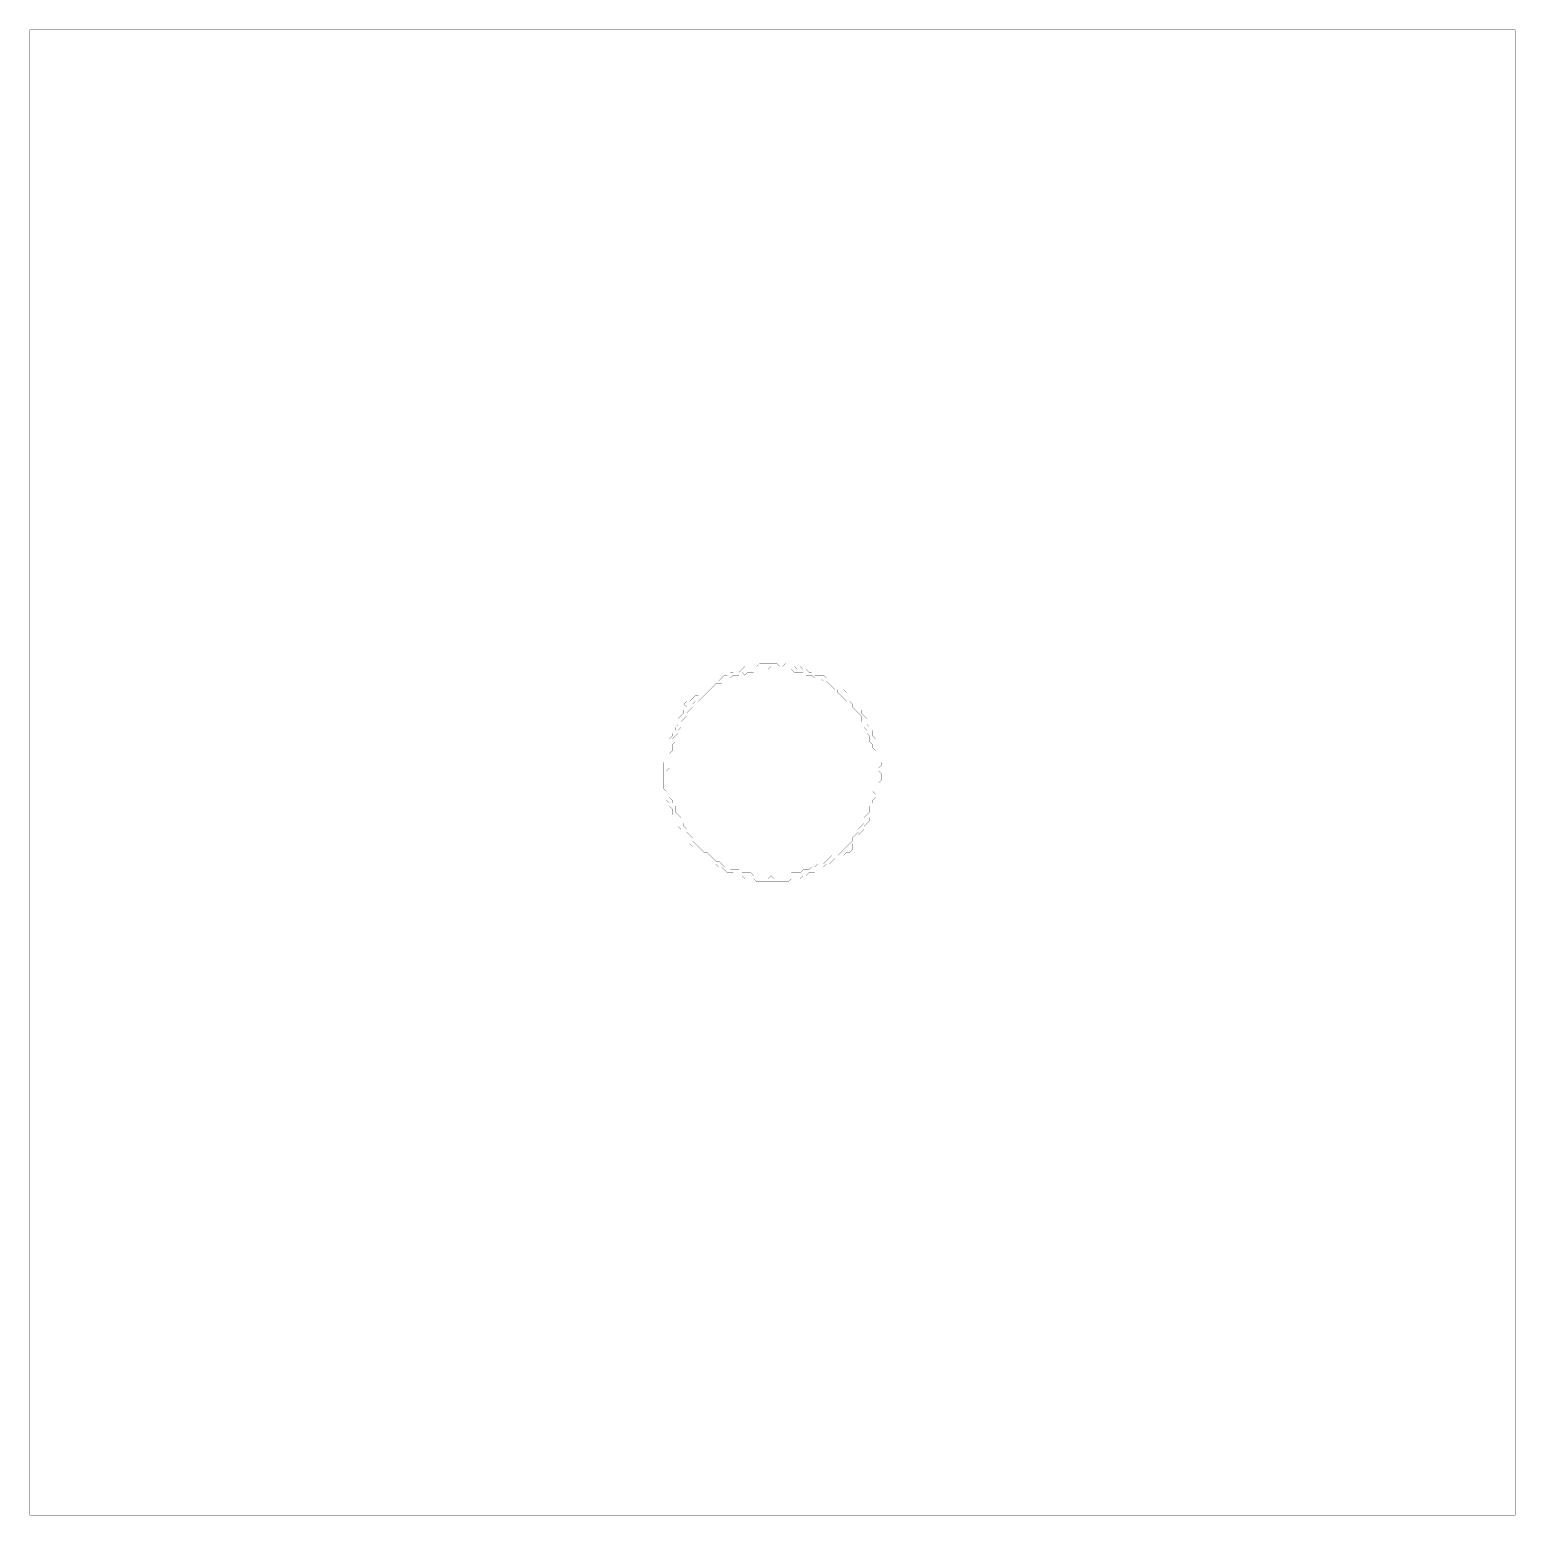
# Model space of a CAD drawing. Header units: metres. Extents: x 0 to 5003, y -5003 to 0.
import ezdxf

# ---------------------------------------------------------------- set-up
doc = ezdxf.new("R2010")
doc.units = ezdxf.units.M
doc.layers.add('conductor', color=1, linetype='Continuous')
doc.layers.add('substrate', color=5, linetype='Continuous')

msp = doc.modelspace()

# ---------------------------------------------------------------- linework, layer by layer
at = {"layer": 'conductor', "const_width": 0.5}
msp.add_lwpolyline([(2496.7, -2144.2), (2486.9, -2154), (2477.1, -2154), (2467.3, -2154), (2457.5, -2154), (2447.8, -2154), (2438, -2163.8), (2428.2, -2163.8), (2418.4, -2163.8), (2408.6, -2173.6), (2398.8, -2163.8), (2389, -2173.6), (2379.2, -2173.6), (2369.4, -2173.6), (2359.6, -2183.4), (2349.8, -2183.4), (2340.1, -2193.2), (2330.3, -2203), (2320.5, -2203), (2310.7, -2203), (2300.9, -2212.8), (2291.1, -2222.6), (2281.3, -2232.4), (2271.5, -2242.1), (2261.7, -2251.9), (2251.9, -2261.7), (2242.1, -2261.7), (2232.4, -2271.5), (2232.4, -2281.3), (2222.6, -2291.1), (2212.8, -2300.9), (2212.8, -2310.7), (2203, -2320.5), (2193.2, -2330.3), (2193.2, -2340.1), (2193.2, -2349.8), (2183.4, -2359.6), (2183.4, -2369.4), (2173.6, -2379.2), (2163.8, -2389), (2173.6, -2398.8), (2163.8, -2408.6), (2163.8, -2418.4), (2163.8, -2428.2), (2154, -2438), (2154, -2447.8), (2154, -2457.5), (2154, -2467.3), (2154, -2477.1), (2154, -2486.9), (2144.2, -2496.7), (2144.2, -2506.5), (2144.2, -2516.3), (2154, -2526.1), (2154, -2535.9), (2154, -2545.7), (2154, -2555.5), (2154, -2565.2), (2154, -2575), (2154, -2584.8), (2163.8, -2594.6), (2163.8, -2604.4), (2173.6, -2614.2), (2173.6, -2624), (2173.6, -2633.8), (2183.4, -2643.6), (2193.2, -2653.4), (2193.2, -2663.2), (2203, -2672.9), (2203, -2682.7), (2212.8, -2692.5), (2212.8, -2702.3), (2222.6, -2712.1), (2232.4, -2721.9), (2232.4, -2731.7), (2242.1, -2741.5), (2251.9, -2751.3), (2261.7, -2761.1), (2271.5, -2770.9), (2281.3, -2770.9), (2291.1, -2780.6), (2300.9, -2790.4), (2310.7, -2800.2), (2320.5, -2800.2), (2330.3, -2810), (2340.1, -2819.8), (2349.8, -2819.8), (2359.6, -2829.6), (2369.4, -2829.6), (2379.2, -2829.6), (2389, -2829.6), (2398.8, -2839.4), (2408.6, -2839.4), (2418.4, -2839.4), (2428.2, -2839.4), (2438, -2849.2), (2447.8, -2849.2), (2457.5, -2849.2), (2467.3, -2849.2), (2477.1, -2849.2), (2486.9, -2859), (2496.7, -2849.2), (2506.5, -2859), (2516.3, -2859), (2526.1, -2849.2), (2535.9, -2849.2), (2545.7, -2849.2), (2555.5, -2849.2), (2565.2, -2839.4), (2575, -2839.4), (2584.8, -2839.4), (2594.6, -2839.4), (2604.4, -2829.6), (2614.2, -2829.6), (2624, -2829.6), (2633.8, -2819.8), (2643.6, -2819.8), (2653.4, -2810), (2663.2, -2810), (2672.9, -2810), (2682.7, -2800.2), (2692.5, -2790.4), (2702.3, -2780.6), (2712.1, -2780.6), (2721.9, -2780.6), (2731.7, -2770.9), (2741.5, -2761.1), (2751.3, -2751.3), (2761.1, -2741.5), (2770.9, -2731.7), (2770.9, -2721.9), (2780.6, -2712.1), (2790.4, -2702.3), (2790.4, -2692.5), (2800.2, -2682.7), (2810, -2672.9), (2810, -2663.2), (2810, -2653.4), (2819.8, -2643.6), (2829.6, -2633.8), (2829.6, -2624), (2829.6, -2614.2), (2839.4, -2604.4), (2839.4, -2594.6), (2849.2, -2584.8), (2849.2, -2575), (2839.4, -2565.2), (2849.2, -2555.5), (2849.2, -2545.7), (2849.2, -2535.9), (2849.2, -2526.1), (2849.2, -2516.3), (2849.2, -2506.5), (2849.2, -2496.7), (2849.2, -2486.9), (2849.2, -2477.1), (2849.2, -2467.3), (2849.2, -2457.5), (2849.2, -2447.8), (2849.2, -2438), (2849.2, -2428.2), (2839.4, -2418.4), (2839.4, -2408.6), (2829.6, -2398.8), (2829.6, -2389), (2829.6, -2379.2), (2819.8, -2369.4), (2819.8, -2359.6), (2810, -2349.8), (2810, -2340.1), (2800.2, -2330.3), (2800.2, -2320.5), (2800.2, -2310.7), (2790.4, -2300.9), (2780.6, -2291.1), (2770.9, -2281.3), (2770.9, -2271.5), (2761.1, -2261.7), (2751.3, -2261.7), (2741.5, -2251.9), (2731.7, -2242.1), (2721.9, -2232.4), (2721.9, -2222.6), (2712.1, -2222.6), (2702.3, -2212.8), (2692.5, -2203), (2682.7, -2193.2), (2672.9, -2193.2), (2663.2, -2183.4), (2653.4, -2183.4), (2643.6, -2183.4), (2633.8, -2173.6), (2624, -2173.6), (2614.2, -2173.6), (2604.4, -2163.8), (2594.6, -2163.8), (2584.8, -2163.8), (2575, -2163.8), (2565.2, -2154), (2555.5, -2154), (2545.7, -2154), (2535.9, -2154), (2526.1, -2154), (2516.3, -2144.2), (2506.5, -2144.2)], close=True, dxfattribs=at)
at = {"layer": 'substrate', "const_width": 0.5}
for points in [[(0, 0), (0, -9.8), (0, -19.6), (0, -29.4), (0, -39.2), (0, -49), (0, -58.7), (0, -68.5), (0, -78.3), (0, -88.1), (0, -97.9), (0, -107.7), (0, -117.5), (0, -127.3), (0, -137.1), (0, -146.9), (0, -156.7), (0, -166.4), (0, -176.2), (0, -186), (0, -195.8), (0, -205.6), (0, -215.4), (0, -225.2), (0, -235), (0, -244.8), (0, -254.6), (0, -264.4), (0, -274.1), (0, -283.9), (0, -293.7), (0, -303.5), (0, -313.3), (0, -323.1), (0, -332.9), (0, -342.7), (0, -352.5), (0, -362.3), (0, -372.1), (0, -381.8), (0, -391.6), (0, -401.4), (0, -411.2), (0, -421), (0, -430.8), (0, -440.6), (0, -450.4), (0, -460.2), (0, -470), (0, -479.8), (0, -489.6), (0, -499.3), (0, -509.1), (0, -518.9), (0, -528.7), (0, -538.5), (0, -548.3), (0, -558.1), (0, -567.9), (0, -577.7), (0, -587.5), (0, -597.3), (0, -607), (0, -616.8), (0, -626.6), (0, -636.4), (0, -646.2), (0, -656), (0, -665.8), (0, -675.6), (0, -685.4), (0, -695.2), (0, -705), (0, -714.7), (0, -724.5), (0, -734.3), (0, -744.1), (0, -753.9), (0, -763.7), (0, -773.5), (0, -783.3), (0, -793.1), (0, -802.9), (0, -812.7), (0, -822.4), (0, -832.2), (0, -842), (0, -851.8), (0, -861.6), (0, -871.4), (0, -881.2), (0, -891), (0, -900.8), (0, -910.6), (0, -920.4), (0, -930.1), (0, -939.9), (0, -949.7), (0, -959.5), (0, -969.3), (0, -979.1), (0, -988.9), (0, -998.7), (0, -1008.5), (0, -1018.3), (0, -1028.1), (0, -1037.8), (0, -1047.6), (0, -1057.4), (0, -1067.2), (0, -1077), (0, -1086.8), (0, -1096.6), (0, -1106.4), (0, -1116.2), (0, -1126), (0, -1135.8), (0, -1145.5), (0, -1155.3), (0, -1165.1), (0, -1174.9), (0, -1184.7), (0, -1194.5), (0, -1204.3), (0, -1214.1), (0, -1223.9), (0, -1233.7), (0, -1243.5), (0, -1253.2), (0, -1263), (0, -1272.8), (0, -1282.6), (0, -1292.4), (0, -1302.2), (0, -1312), (0, -1321.8), (0, -1331.6), (0, -1341.4), (0, -1351.2), (0, -1361), (0, -1370.7), (0, -1380.5), (0, -1390.3), (0, -1400.1), (0, -1409.9), (0, -1419.7), (0, -1429.5), (0, -1439.3), (0, -1449.1), (0, -1458.9), (0, -1468.7), (0, -1478.4), (0, -1488.2), (0, -1498), (0, -1507.8), (0, -1517.6), (0, -1527.4), (0, -1537.2), (0, -1547), (0, -1556.8), (0, -1566.6), (0, -1576.4), (0, -1586.1), (0, -1595.9), (0, -1605.7), (0, -1615.5), (0, -1625.3), (0, -1635.1), (0, -1644.9), (0, -1654.7), (0, -1664.5), (0, -1674.3), (0, -1684.1), (0, -1693.8), (0, -1703.6), (0, -1713.4), (0, -1723.2), (0, -1733), (0, -1742.8), (0, -1752.6), (0, -1762.4), (0, -1772.2), (0, -1782), (0, -1791.8), (0, -1801.5), (0, -1811.3), (0, -1821.1), (0, -1830.9), (0, -1840.7), (0, -1850.5), (0, -1860.3), (0, -1870.1), (0, -1879.9), (0, -1889.7), (0, -1899.5), (0, -1909.2), (0, -1919), (0, -1928.8), (0, -1938.6), (0, -1948.4), (0, -1958.2), (0, -1968), (0, -1977.8), (0, -1987.6), (0, -1997.4), (0, -2007.2), (0, -2016.9), (0, -2026.7), (0, -2036.5), (0, -2046.3), (0, -2056.1), (0, -2065.9), (0, -2075.7), (0, -2085.5), (0, -2095.3), (0, -2105.1), (0, -2114.9), (0, -2124.7), (0, -2134.4), (0, -2144.2), (0, -2154), (0, -2163.8), (0, -2173.6), (0, -2183.4), (0, -2193.2), (0, -2203), (0, -2212.8), (0, -2222.6), (0, -2232.4), (0, -2242.1), (0, -2251.9), (0, -2261.7), (0, -2271.5), (0, -2281.3), (0, -2291.1), (0, -2300.9), (0, -2310.7), (0, -2320.5), (0, -2330.3), (0, -2340.1), (0, -2349.8), (0, -2359.6), (0, -2369.4), (0, -2379.2), (0, -2389), (0, -2398.8), (0, -2408.6), (0, -2418.4), (0, -2428.2), (0, -2438), (0, -2447.8), (0, -2457.5), (0, -2467.3), (0, -2477.1), (0, -2486.9), (0, -2496.7), (0, -2506.5), (0, -2516.3), (0, -2526.1), (0, -2535.9), (0, -2545.7), (0, -2555.5), (0, -2565.2), (0, -2575), (0, -2584.8), (0, -2594.6), (0, -2604.4), (0, -2614.2), (0, -2624), (0, -2633.8), (0, -2643.6), (0, -2653.4), (0, -2663.2), (0, -2672.9), (0, -2682.7), (0, -2692.5), (0, -2702.3), (0, -2712.1), (0, -2721.9), (0, -2731.7), (0, -2741.5), (0, -2751.3), (0, -2761.1), (0, -2770.9), (0, -2780.6), (0, -2790.4), (0, -2800.2), (0, -2810), (0, -2819.8), (0, -2829.6), (0, -2839.4), (0, -2849.2), (0, -2859), (0, -2868.8), (0, -2878.6), (0, -2888.3), (0, -2898.1), (0, -2907.9), (0, -2917.7), (0, -2927.5), (0, -2937.3), (0, -2947.1), (0, -2956.9), (0, -2966.7), (0, -2976.5), (0, -2986.3), (0, -2996.1), (0, -3005.8), (0, -3015.6), (0, -3025.4), (0, -3035.2), (0, -3045), (0, -3054.8), (0, -3064.6), (0, -3074.4), (0, -3084.2), (0, -3094), (0, -3103.8), (0, -3113.5), (0, -3123.3), (0, -3133.1), (0, -3142.9), (0, -3152.7), (0, -3162.5), (0, -3172.3), (0, -3182.1), (0, -3191.9), (0, -3201.7), (0, -3211.5), (0, -3221.2), (0, -3231), (0, -3240.8), (0, -3250.6), (0, -3260.4), (0, -3270.2), (0, -3280), (0, -3289.8), (0, -3299.6), (0, -3309.4), (0, -3319.2), (0, -3328.9), (0, -3338.7), (0, -3348.5), (0, -3358.3), (0, -3368.1), (0, -3377.9), (0, -3387.7), (0, -3397.5), (0, -3407.3), (0, -3417.1), (0, -3426.9), (0, -3436.6), (0, -3446.4), (0, -3456.2), (0, -3466), (0, -3475.8), (0, -3485.6), (0, -3495.4), (0, -3505.2), (0, -3515), (0, -3524.8), (0, -3534.6), (0, -3544.3), (0, -3554.1), (0, -3563.9), (0, -3573.7), (0, -3583.5), (0, -3593.3), (0, -3603.1), (0, -3612.9), (0, -3622.7), (0, -3632.5), (0, -3642.3), (0, -3652), (0, -3661.8), (0, -3671.6), (0, -3681.4), (0, -3691.2), (0, -3701), (0, -3710.8), (0, -3720.6), (0, -3730.4), (0, -3740.2), (0, -3750), (0, -3759.8), (0, -3769.5), (0, -3779.3), (0, -3789.1), (0, -3798.9), (0, -3808.7), (0, -3818.5), (0, -3828.3), (0, -3838.1), (0, -3847.9), (0, -3857.7), (0, -3867.5), (0, -3877.2), (0, -3887), (0, -3896.8), (0, -3906.6), (0, -3916.4), (0, -3926.2), (0, -3936), (0, -3945.8), (0, -3955.6), (0, -3965.4), (0, -3975.2), (0, -3984.9), (0, -3994.7), (0, -4004.5), (0, -4014.3), (0, -4024.1), (0, -4033.9), (0, -4043.7), (0, -4053.5), (0, -4063.3), (0, -4073.1), (0, -4082.9), (0, -4092.6), (0, -4102.4), (0, -4112.2), (0, -4122), (0, -4131.8), (0, -4141.6), (0, -4151.4), (0, -4161.2), (0, -4171), (0, -4180.8), (0, -4190.6), (0, -4200.3), (0, -4210.1), (0, -4219.9), (0, -4229.7), (0, -4239.5), (0, -4249.3), (0, -4259.1), (0, -4268.9), (0, -4278.7), (0, -4288.5), (0, -4298.3), (0, -4308), (0, -4317.8), (0, -4327.6), (0, -4337.4), (0, -4347.2), (0, -4357), (0, -4366.8), (0, -4376.6), (0, -4386.4), (0, -4396.2), (0, -4406), (0, -4415.7), (0, -4425.5), (0, -4435.3), (0, -4445.1), (0, -4454.9), (0, -4464.7), (0, -4474.5), (0, -4484.3), (0, -4494.1), (0, -4503.9), (0, -4513.7), (0, -4523.4), (0, -4533.2), (0, -4543), (0, -4552.8), (0, -4562.6), (0, -4572.4), (0, -4582.2), (0, -4592), (0, -4601.8), (0, -4611.6), (0, -4621.4), (0, -4631.2), (0, -4640.9), (0, -4650.7), (0, -4660.5), (0, -4670.3), (0, -4680.1), (0, -4689.9), (0, -4699.7), (0, -4709.5), (0, -4719.3), (0, -4729.1), (0, -4738.9), (0, -4748.6), (0, -4758.4), (0, -4768.2), (0, -4778), (0, -4787.8), (0, -4797.6), (0, -4807.4), (0, -4817.2), (0, -4827), (0, -4836.8), (0, -4846.6), (0, -4856.3), (0, -4866.1), (0, -4875.9), (0, -4885.7), (0, -4895.5), (0, -4905.3), (0, -4915.1), (0, -4924.9), (0, -4934.7), (0, -4944.5), (0, -4954.3), (0, -4964), (0, -4973.8), (0, -4983.6), (0, -4993.4), (0, -5003.2), (9.8, -5003.2), (19.6, -5003.2), (29.4, -5003.2), (39.2, -5003.2), (49, -5003.2), (58.7, -5003.2), (68.5, -5003.2), (78.3, -5003.2), (88.1, -5003.2), (97.9, -5003.2), (107.7, -5003.2), (117.5, -5003.2), (127.3, -5003.2), (137.1, -5003.2), (146.9, -5003.2), (156.7, -5003.2), (166.4, -5003.2), (176.2, -5003.2), (186, -5003.2), (195.8, -5003.2), (205.6, -5003.2), (215.4, -5003.2), (225.2, -5003.2), (235, -5003.2), (244.8, -5003.2), (254.6, -5003.2), (264.4, -5003.2), (274.1, -5003.2), (283.9, -5003.2), (293.7, -5003.2), (303.5, -5003.2), (313.3, -5003.2), (323.1, -5003.2), (332.9, -5003.2), (342.7, -5003.2), (352.5, -5003.2), (362.3, -5003.2), (372.1, -5003.2), (381.8, -5003.2), (391.6, -5003.2), (401.4, -5003.2), (411.2, -5003.2), (421, -5003.2), (430.8, -5003.2), (440.6, -5003.2), (450.4, -5003.2), (460.2, -5003.2), (470, -5003.2), (479.8, -5003.2), (489.6, -5003.2), (499.3, -5003.2), (509.1, -5003.2), (518.9, -5003.2), (528.7, -5003.2), (538.5, -5003.2), (548.3, -5003.2), (558.1, -5003.2), (567.9, -5003.2), (577.7, -5003.2), (587.5, -5003.2), (597.3, -5003.2), (607, -5003.2), (616.8, -5003.2), (626.6, -5003.2), (636.4, -5003.2), (646.2, -5003.2), (656, -5003.2), (665.8, -5003.2), (675.6, -5003.2), (685.4, -5003.2), (695.2, -5003.2), (705, -5003.2), (714.7, -5003.2), (724.5, -5003.2), (734.3, -5003.2), (744.1, -5003.2), (753.9, -5003.2), (763.7, -5003.2), (773.5, -5003.2), (783.3, -5003.2), (793.1, -5003.2), (802.9, -5003.2), (812.7, -5003.2), (822.4, -5003.2), (832.2, -5003.2), (842, -5003.2), (851.8, -5003.2), (861.6, -5003.2), (871.4, -5003.2), (881.2, -5003.2), (891, -5003.2), (900.8, -5003.2), (910.6, -5003.2), (920.4, -5003.2), (930.1, -5003.2), (939.9, -5003.2), (949.7, -5003.2), (959.5, -5003.2), (969.3, -5003.2), (979.1, -5003.2), (988.9, -5003.2), (998.7, -5003.2), (1008.5, -5003.2), (1018.3, -5003.2), (1028.1, -5003.2), (1037.8, -5003.2), (1047.6, -5003.2), (1057.4, -5003.2), (1067.2, -5003.2), (1077, -5003.2), (1086.8, -5003.2), (1096.6, -5003.2), (1106.4, -5003.2), (1116.2, -5003.2), (1126, -5003.2), (1135.8, -5003.2), (1145.5, -5003.2), (1155.3, -5003.2), (1165.1, -5003.2), (1174.9, -5003.2), (1184.7, -5003.2), (1194.5, -5003.2), (1204.3, -5003.2), (1214.1, -5003.2), (1223.9, -5003.2), (1233.7, -5003.2), (1243.5, -5003.2), (1253.2, -5003.2), (1263, -5003.2), (1272.8, -5003.2), (1282.6, -5003.2), (1292.4, -5003.2), (1302.2, -5003.2), (1312, -5003.2), (1321.8, -5003.2), (1331.6, -5003.2), (1341.4, -5003.2), (1351.2, -5003.2), (1361, -5003.2), (1370.7, -5003.2), (1380.5, -5003.2), (1390.3, -5003.2), (1400.1, -5003.2), (1409.9, -5003.2), (1419.7, -5003.2), (1429.5, -5003.2), (1439.3, -5003.2), (1449.1, -5003.2), (1458.9, -5003.2), (1468.7, -5003.2), (1478.4, -5003.2), (1488.2, -5003.2), (1498, -5003.2), (1507.8, -5003.2), (1517.6, -5003.2), (1527.4, -5003.2), (1537.2, -5003.2), (1547, -5003.2), (1556.8, -5003.2), (1566.6, -5003.2), (1576.4, -5003.2), (1586.1, -5003.2), (1595.9, -5003.2), (1605.7, -5003.2), (1615.5, -5003.2), (1625.3, -5003.2), (1635.1, -5003.2), (1644.9, -5003.2), (1654.7, -5003.2), (1664.5, -5003.2), (1674.3, -5003.2), (1684.1, -5003.2), (1693.8, -5003.2), (1703.6, -5003.2), (1713.4, -5003.2), (1723.2, -5003.2), (1733, -5003.2), (1742.8, -5003.2), (1752.6, -5003.2), (1762.4, -5003.2), (1772.2, -5003.2), (1782, -5003.2), (1791.8, -5003.2), (1801.5, -5003.2), (1811.3, -5003.2), (1821.1, -5003.2), (1830.9, -5003.2), (1840.7, -5003.2), (1850.5, -5003.2), (1860.3, -5003.2), (1870.1, -5003.2), (1879.9, -5003.2), (1889.7, -5003.2), (1899.5, -5003.2), (1909.2, -5003.2), (1919, -5003.2), (1928.8, -5003.2), (1938.6, -5003.2), (1948.4, -5003.2), (1958.2, -5003.2), (1968, -5003.2), (1977.8, -5003.2), (1987.6, -5003.2), (1997.4, -5003.2), (2007.2, -5003.2), (2016.9, -5003.2), (2026.7, -5003.2), (2036.5, -5003.2), (2046.3, -5003.2), (2056.1, -5003.2), (2065.9, -5003.2), (2075.7, -5003.2), (2085.5, -5003.2), (2095.3, -5003.2), (2105.1, -5003.2), (2114.9, -5003.2), (2124.7, -5003.2), (2134.4, -5003.2), (2144.2, -5003.2), (2154, -5003.2), (2163.8, -5003.2), (2173.6, -5003.2), (2183.4, -5003.2), (2193.2, -5003.2), (2203, -5003.2), (2212.8, -5003.2), (2222.6, -5003.2), (2232.4, -5003.2), (2242.1, -5003.2), (2251.9, -5003.2), (2261.7, -5003.2), (2271.5, -5003.2), (2281.3, -5003.2), (2291.1, -5003.2), (2300.9, -5003.2), (2310.7, -5003.2), (2320.5, -5003.2), (2330.3, -5003.2), (2340.1, -5003.2), (2349.8, -5003.2), (2359.6, -5003.2), (2369.4, -5003.2), (2379.2, -5003.2), (2389, -5003.2), (2398.8, -5003.2), (2408.6, -5003.2), (2418.4, -5003.2), (2428.2, -5003.2), (2438, -5003.2), (2447.8, -5003.2), (2457.5, -5003.2), (2467.3, -5003.2), (2477.1, -5003.2), (2486.9, -5003.2), (2496.7, -5003.2), (2506.5, -5003.2), (2516.3, -5003.2), (2526.1, -5003.2), (2535.9, -5003.2), (2545.7, -5003.2), (2555.5, -5003.2), (2565.2, -5003.2), (2575, -5003.2), (2584.8, -5003.2), (2594.6, -5003.2), (2604.4, -5003.2), (2614.2, -5003.2), (2624, -5003.2), (2633.8, -5003.2), (2643.6, -5003.2), (2653.4, -5003.2), (2663.2, -5003.2), (2672.9, -5003.2), (2682.7, -5003.2), (2692.5, -5003.2), (2702.3, -5003.2), (2712.1, -5003.2), (2721.9, -5003.2), (2731.7, -5003.2), (2741.5, -5003.2), (2751.3, -5003.2), (2761.1, -5003.2), (2770.9, -5003.2), (2780.6, -5003.2), (2790.4, -5003.2), (2800.2, -5003.2), (2810, -5003.2), (2819.8, -5003.2), (2829.6, -5003.2), (2839.4, -5003.2), (2849.2, -5003.2), (2859, -5003.2), (2868.8, -5003.2), (2878.6, -5003.2), (2888.3, -5003.2), (2898.1, -5003.2), (2907.9, -5003.2), (2917.7, -5003.2), (2927.5, -5003.2), (2937.3, -5003.2), (2947.1, -5003.2), (2956.9, -5003.2), (2966.7, -5003.2), (2976.5, -5003.2), (2986.3, -5003.2), (2996.1, -5003.2), (3005.8, -5003.2), (3015.6, -5003.2), (3025.4, -5003.2), (3035.2, -5003.2), (3045, -5003.2), (3054.8, -5003.2), (3064.6, -5003.2), (3074.4, -5003.2), (3084.2, -5003.2), (3094, -5003.2), (3103.8, -5003.2), (3113.5, -5003.2), (3123.3, -5003.2), (3133.1, -5003.2), (3142.9, -5003.2), (3152.7, -5003.2), (3162.5, -5003.2), (3172.3, -5003.2), (3182.1, -5003.2), (3191.9, -5003.2), (3201.7, -5003.2), (3211.5, -5003.2), (3221.2, -5003.2), (3231, -5003.2), (3240.8, -5003.2), (3250.6, -5003.2), (3260.4, -5003.2), (3270.2, -5003.2), (3280, -5003.2), (3289.8, -5003.2), (3299.6, -5003.2), (3309.4, -5003.2), (3319.2, -5003.2), (3328.9, -5003.2), (3338.7, -5003.2), (3348.5, -5003.2), (3358.3, -5003.2), (3368.1, -5003.2), (3377.9, -5003.2), (3387.7, -5003.2), (3397.5, -5003.2), (3407.3, -5003.2), (3417.1, -5003.2), (3426.9, -5003.2), (3436.6, -5003.2), (3446.4, -5003.2), (3456.2, -5003.2), (3466, -5003.2), (3475.8, -5003.2), (3485.6, -5003.2), (3495.4, -5003.2), (3505.2, -5003.2), (3515, -5003.2), (3524.8, -5003.2), (3534.6, -5003.2), (3544.3, -5003.2), (3554.1, -5003.2), (3563.9, -5003.2), (3573.7, -5003.2), (3583.5, -5003.2), (3593.3, -5003.2), (3603.1, -5003.2), (3612.9, -5003.2), (3622.7, -5003.2), (3632.5, -5003.2), (3642.3, -5003.2), (3652, -5003.2), (3661.8, -5003.2), (3671.6, -5003.2), (3681.4, -5003.2), (3691.2, -5003.2), (3701, -5003.2), (3710.8, -5003.2), (3720.6, -5003.2), (3730.4, -5003.2), (3740.2, -5003.2), (3750, -5003.2), (3759.8, -5003.2), (3769.5, -5003.2), (3779.3, -5003.2), (3789.1, -5003.2), (3798.9, -5003.2), (3808.7, -5003.2), (3818.5, -5003.2), (3828.3, -5003.2), (3838.1, -5003.2), (3847.9, -5003.2), (3857.7, -5003.2), (3867.5, -5003.2), (3877.2, -5003.2), (3887, -5003.2), (3896.8, -5003.2), (3906.6, -5003.2), (3916.4, -5003.2), (3926.2, -5003.2), (3936, -5003.2), (3945.8, -5003.2), (3955.6, -5003.2), (3965.4, -5003.2), (3975.2, -5003.2), (3984.9, -5003.2), (3994.7, -5003.2), (4004.5, -5003.2), (4014.3, -5003.2), (4024.1, -5003.2), (4033.9, -5003.2), (4043.7, -5003.2), (4053.5, -5003.2), (4063.3, -5003.2), (4073.1, -5003.2), (4082.9, -5003.2), (4092.6, -5003.2), (4102.4, -5003.2), (4112.2, -5003.2), (4122, -5003.2), (4131.8, -5003.2), (4141.6, -5003.2), (4151.4, -5003.2), (4161.2, -5003.2), (4171, -5003.2), (4180.8, -5003.2), (4190.6, -5003.2), (4200.3, -5003.2), (4210.1, -5003.2), (4219.9, -5003.2), (4229.7, -5003.2), (4239.5, -5003.2), (4249.3, -5003.2), (4259.1, -5003.2), (4268.9, -5003.2), (4278.7, -5003.2), (4288.5, -5003.2), (4298.3, -5003.2), (4308, -5003.2), (4317.8, -5003.2), (4327.6, -5003.2), (4337.4, -5003.2), (4347.2, -5003.2), (4357, -5003.2), (4366.8, -5003.2), (4376.6, -5003.2), (4386.4, -5003.2), (4396.2, -5003.2), (4406, -5003.2), (4415.7, -5003.2), (4425.5, -5003.2), (4435.3, -5003.2), (4445.1, -5003.2), (4454.9, -5003.2), (4464.7, -5003.2), (4474.5, -5003.2), (4484.3, -5003.2), (4494.1, -5003.2), (4503.9, -5003.2), (4513.7, -5003.2), (4523.4, -5003.2), (4533.2, -5003.2), (4543, -5003.2), (4552.8, -5003.2), (4562.6, -5003.2), (4572.4, -5003.2), (4582.2, -5003.2), (4592, -5003.2), (4601.8, -5003.2), (4611.6, -5003.2), (4621.4, -5003.2), (4631.2, -5003.2), (4640.9, -5003.2), (4650.7, -5003.2), (4660.5, -5003.2), (4670.3, -5003.2), (4680.1, -5003.2), (4689.9, -5003.2), (4699.7, -5003.2), (4709.5, -5003.2), (4719.3, -5003.2), (4729.1, -5003.2), (4738.9, -5003.2), (4748.6, -5003.2), (4758.4, -5003.2), (4768.2, -5003.2), (4778, -5003.2), (4787.8, -5003.2), (4797.6, -5003.2), (4807.4, -5003.2), (4817.2, -5003.2), (4827, -5003.2), (4836.8, -5003.2), (4846.6, -5003.2), (4856.3, -5003.2), (4866.1, -5003.2), (4875.9, -5003.2), (4885.7, -5003.2), (4895.5, -5003.2), (4905.3, -5003.2), (4915.1, -5003.2), (4924.9, -5003.2), (4934.7, -5003.2), (4944.5, -5003.2), (4954.3, -5003.2), (4964, -5003.2), (4973.8, -5003.2), (4983.6, -5003.2), (4993.4, -5003.2), (5003.2, -5003.2), (5003.2, -4993.4), (5003.2, -4983.6), (5003.2, -4973.8), (5003.2, -4964), (5003.2, -4954.3), (5003.2, -4944.5), (5003.2, -4934.7), (5003.2, -4924.9), (5003.2, -4915.1), (5003.2, -4905.3), (5003.2, -4895.5), (5003.2, -4885.7), (5003.2, -4875.9), (5003.2, -4866.1), (5003.2, -4856.3), (5003.2, -4846.6), (5003.2, -4836.8), (5003.2, -4827), (5003.2, -4817.2), (5003.2, -4807.4), (5003.2, -4797.6), (5003.2, -4787.8), (5003.2, -4778), (5003.2, -4768.2), (5003.2, -4758.4), (5003.2, -4748.6), (5003.2, -4738.9), (5003.2, -4729.1), (5003.2, -4719.3), (5003.2, -4709.5), (5003.2, -4699.7), (5003.2, -4689.9), (5003.2, -4680.1), (5003.2, -4670.3), (5003.2, -4660.5), (5003.2, -4650.7), (5003.2, -4640.9), (5003.2, -4631.2), (5003.2, -4621.4), (5003.2, -4611.6), (5003.2, -4601.8), (5003.2, -4592), (5003.2, -4582.2), (5003.2, -4572.4), (5003.2, -4562.6), (5003.2, -4552.8), (5003.2, -4543), (5003.2, -4533.2), (5003.2, -4523.4), (5003.2, -4513.7), (5003.2, -4503.9), (5003.2, -4494.1), (5003.2, -4484.3), (5003.2, -4474.5), (5003.2, -4464.7), (5003.2, -4454.9), (5003.2, -4445.1), (5003.2, -4435.3), (5003.2, -4425.5), (5003.2, -4415.7), (5003.2, -4406), (5003.2, -4396.2), (5003.2, -4386.4), (5003.2, -4376.6), (5003.2, -4366.8), (5003.2, -4357), (5003.2, -4347.2), (5003.2, -4337.4), (5003.2, -4327.6), (5003.2, -4317.8), (5003.2, -4308), (5003.2, -4298.3), (5003.2, -4288.5), (5003.2, -4278.7), (5003.2, -4268.9), (5003.2, -4259.1), (5003.2, -4249.3), (5003.2, -4239.5), (5003.2, -4229.7), (5003.2, -4219.9), (5003.2, -4210.1), (5003.2, -4200.3), (5003.2, -4190.6), (5003.2, -4180.8), (5003.2, -4171), (5003.2, -4161.2), (5003.2, -4151.4), (5003.2, -4141.6), (5003.2, -4131.8), (5003.2, -4122), (5003.2, -4112.2), (5003.2, -4102.4), (5003.2, -4092.6), (5003.2, -4082.9), (5003.2, -4073.1), (5003.2, -4063.3), (5003.2, -4053.5), (5003.2, -4043.7), (5003.2, -4033.9), (5003.2, -4024.1), (5003.2, -4014.3), (5003.2, -4004.5), (5003.2, -3994.7), (5003.2, -3984.9), (5003.2, -3975.2), (5003.2, -3965.4), (5003.2, -3955.6), (5003.2, -3945.8), (5003.2, -3936), (5003.2, -3926.2), (5003.2, -3916.4), (5003.2, -3906.6), (5003.2, -3896.8), (5003.2, -3887), (5003.2, -3877.2), (5003.2, -3867.5), (5003.2, -3857.7), (5003.2, -3847.9), (5003.2, -3838.1), (5003.2, -3828.3), (5003.2, -3818.5), (5003.2, -3808.7), (5003.2, -3798.9), (5003.2, -3789.1), (5003.2, -3779.3), (5003.2, -3769.5), (5003.2, -3759.8), (5003.2, -3750), (5003.2, -3740.2), (5003.2, -3730.4), (5003.2, -3720.6), (5003.2, -3710.8), (5003.2, -3701), (5003.2, -3691.2), (5003.2, -3681.4), (5003.2, -3671.6), (5003.2, -3661.8), (5003.2, -3652), (5003.2, -3642.3), (5003.2, -3632.5), (5003.2, -3622.7), (5003.2, -3612.9), (5003.2, -3603.1), (5003.2, -3593.3), (5003.2, -3583.5), (5003.2, -3573.7), (5003.2, -3563.9), (5003.2, -3554.1), (5003.2, -3544.3), (5003.2, -3534.6), (5003.2, -3524.8), (5003.2, -3515), (5003.2, -3505.2), (5003.2, -3495.4), (5003.2, -3485.6), (5003.2, -3475.8), (5003.2, -3466), (5003.2, -3456.2), (5003.2, -3446.4), (5003.2, -3436.6), (5003.2, -3426.9), (5003.2, -3417.1), (5003.2, -3407.3), (5003.2, -3397.5), (5003.2, -3387.7), (5003.2, -3377.9), (5003.2, -3368.1), (5003.2, -3358.3), (5003.2, -3348.5), (5003.2, -3338.7), (5003.2, -3328.9), (5003.2, -3319.2), (5003.2, -3309.4), (5003.2, -3299.6), (5003.2, -3289.8), (5003.2, -3280), (5003.2, -3270.2), (5003.2, -3260.4), (5003.2, -3250.6), (5003.2, -3240.8), (5003.2, -3231), (5003.2, -3221.2), (5003.2, -3211.5), (5003.2, -3201.7), (5003.2, -3191.9), (5003.2, -3182.1), (5003.2, -3172.3), (5003.2, -3162.5), (5003.2, -3152.7), (5003.2, -3142.9), (5003.2, -3133.1), (5003.2, -3123.3), (5003.2, -3113.5), (5003.2, -3103.8), (5003.2, -3094), (5003.2, -3084.2), (5003.2, -3074.4), (5003.2, -3064.6), (5003.2, -3054.8), (5003.2, -3045), (5003.2, -3035.2), (5003.2, -3025.4), (5003.2, -3015.6), (5003.2, -3005.8), (5003.2, -2996.1), (5003.2, -2986.3), (5003.2, -2976.5), (5003.2, -2966.7), (5003.2, -2956.9), (5003.2, -2947.1), (5003.2, -2937.3), (5003.2, -2927.5), (5003.2, -2917.7), (5003.2, -2907.9), (5003.2, -2898.1), (5003.2, -2888.3), (5003.2, -2878.6), (5003.2, -2868.8), (5003.2, -2859), (5003.2, -2849.2), (5003.2, -2839.4), (5003.2, -2829.6), (5003.2, -2819.8), (5003.2, -2810), (5003.2, -2800.2), (5003.2, -2790.4), (5003.2, -2780.6), (5003.2, -2770.9), (5003.2, -2761.1), (5003.2, -2751.3), (5003.2, -2741.5), (5003.2, -2731.7), (5003.2, -2721.9), (5003.2, -2712.1), (5003.2, -2702.3), (5003.2, -2692.5), (5003.2, -2682.7), (5003.2, -2672.9), (5003.2, -2663.2), (5003.2, -2653.4), (5003.2, -2643.6), (5003.2, -2633.8), (5003.2, -2624), (5003.2, -2614.2), (5003.2, -2604.4), (5003.2, -2594.6), (5003.2, -2584.8), (5003.2, -2575), (5003.2, -2565.2), (5003.2, -2555.5), (5003.2, -2545.7), (5003.2, -2535.9), (5003.2, -2526.1), (5003.2, -2516.3), (5003.2, -2506.5), (5003.2, -2496.7), (5003.2, -2486.9), (5003.2, -2477.1), (5003.2, -2467.3), (5003.2, -2457.5), (5003.2, -2447.8), (5003.2, -2438), (5003.2, -2428.2), (5003.2, -2418.4), (5003.2, -2408.6), (5003.2, -2398.8), (5003.2, -2389), (5003.2, -2379.2), (5003.2, -2369.4), (5003.2, -2359.6), (5003.2, -2349.8), (5003.2, -2340.1), (5003.2, -2330.3), (5003.2, -2320.5), (5003.2, -2310.7), (5003.2, -2300.9), (5003.2, -2291.1), (5003.2, -2281.3), (5003.2, -2271.5), (5003.2, -2261.7), (5003.2, -2251.9), (5003.2, -2242.1), (5003.2, -2232.4), (5003.2, -2222.6), (5003.2, -2212.8), (5003.2, -2203), (5003.2, -2193.2), (5003.2, -2183.4), (5003.2, -2173.6), (5003.2, -2163.8), (5003.2, -2154), (5003.2, -2144.2), (5003.2, -2134.4), (5003.2, -2124.7), (5003.2, -2114.9), (5003.2, -2105.1), (5003.2, -2095.3), (5003.2, -2085.5), (5003.2, -2075.7), (5003.2, -2065.9), (5003.2, -2056.1), (5003.2, -2046.3), (5003.2, -2036.5), (5003.2, -2026.7), (5003.2, -2016.9), (5003.2, -2007.2), (5003.2, -1997.4), (5003.2, -1987.6), (5003.2, -1977.8), (5003.2, -1968), (5003.2, -1958.2), (5003.2, -1948.4), (5003.2, -1938.6), (5003.2, -1928.8), (5003.2, -1919), (5003.2, -1909.2), (5003.2, -1899.5), (5003.2, -1889.7), (5003.2, -1879.9), (5003.2, -1870.1), (5003.2, -1860.3), (5003.2, -1850.5), (5003.2, -1840.7), (5003.2, -1830.9), (5003.2, -1821.1), (5003.2, -1811.3), (5003.2, -1801.5), (5003.2, -1791.8), (5003.2, -1782), (5003.2, -1772.2), (5003.2, -1762.4), (5003.2, -1752.6), (5003.2, -1742.8), (5003.2, -1733), (5003.2, -1723.2), (5003.2, -1713.4), (5003.2, -1703.6), (5003.2, -1693.8), (5003.2, -1684.1), (5003.2, -1674.3), (5003.2, -1664.5), (5003.2, -1654.7), (5003.2, -1644.9), (5003.2, -1635.1), (5003.2, -1625.3), (5003.2, -1615.5), (5003.2, -1605.7), (5003.2, -1595.9), (5003.2, -1586.1), (5003.2, -1576.4), (5003.2, -1566.6), (5003.2, -1556.8), (5003.2, -1547), (5003.2, -1537.2), (5003.2, -1527.4), (5003.2, -1517.6), (5003.2, -1507.8), (5003.2, -1498), (5003.2, -1488.2), (5003.2, -1478.4), (5003.2, -1468.7), (5003.2, -1458.9), (5003.2, -1449.1), (5003.2, -1439.3), (5003.2, -1429.5), (5003.2, -1419.7), (5003.2, -1409.9), (5003.2, -1400.1), (5003.2, -1390.3), (5003.2, -1380.5), (5003.2, -1370.7), (5003.2, -1361), (5003.2, -1351.2), (5003.2, -1341.4), (5003.2, -1331.6), (5003.2, -1321.8), (5003.2, -1312), (5003.2, -1302.2), (5003.2, -1292.4), (5003.2, -1282.6), (5003.2, -1272.8), (5003.2, -1263), (5003.2, -1253.2), (5003.2, -1243.5), (5003.2, -1233.7), (5003.2, -1223.9), (5003.2, -1214.1), (5003.2, -1204.3), (5003.2, -1194.5), (5003.2, -1184.7), (5003.2, -1174.9), (5003.2, -1165.1), (5003.2, -1155.3), (5003.2, -1145.5), (5003.2, -1135.8), (5003.2, -1126), (5003.2, -1116.2), (5003.2, -1106.4), (5003.2, -1096.6), (5003.2, -1086.8), (5003.2, -1077), (5003.2, -1067.2), (5003.2, -1057.4), (5003.2, -1047.6), (5003.2, -1037.8), (5003.2, -1028.1), (5003.2, -1018.3), (5003.2, -1008.5), (5003.2, -998.7), (5003.2, -988.9), (5003.2, -979.1), (5003.2, -969.3), (5003.2, -959.5), (5003.2, -949.7), (5003.2, -939.9), (5003.2, -930.1), (5003.2, -920.4), (5003.2, -910.6), (5003.2, -900.8), (5003.2, -891), (5003.2, -881.2), (5003.2, -871.4), (5003.2, -861.6), (5003.2, -851.8), (5003.2, -842), (5003.2, -832.2), (5003.2, -822.4), (5003.2, -812.7), (5003.2, -802.9), (5003.2, -793.1), (5003.2, -783.3), (5003.2, -773.5), (5003.2, -763.7), (5003.2, -753.9), (5003.2, -744.1), (5003.2, -734.3), (5003.2, -724.5), (5003.2, -714.7), (5003.2, -705), (5003.2, -695.2), (5003.2, -685.4), (5003.2, -675.6), (5003.2, -665.8), (5003.2, -656), (5003.2, -646.2), (5003.2, -636.4), (5003.2, -626.6), (5003.2, -616.8), (5003.2, -607), (5003.2, -597.3), (5003.2, -587.5), (5003.2, -577.7), (5003.2, -567.9), (5003.2, -558.1), (5003.2, -548.3), (5003.2, -538.5), (5003.2, -528.7), (5003.2, -518.9), (5003.2, -509.1), (5003.2, -499.3), (5003.2, -489.6), (5003.2, -479.8), (5003.2, -470), (5003.2, -460.2), (5003.2, -450.4), (5003.2, -440.6), (5003.2, -430.8), (5003.2, -421), (5003.2, -411.2), (5003.2, -401.4), (5003.2, -391.6), (5003.2, -381.8), (5003.2, -372.1), (5003.2, -362.3), (5003.2, -352.5), (5003.2, -342.7), (5003.2, -332.9), (5003.2, -323.1), (5003.2, -313.3), (5003.2, -303.5), (5003.2, -293.7), (5003.2, -283.9), (5003.2, -274.1), (5003.2, -264.4), (5003.2, -254.6), (5003.2, -244.8), (5003.2, -235), (5003.2, -225.2), (5003.2, -215.4), (5003.2, -205.6), (5003.2, -195.8), (5003.2, -186), (5003.2, -176.2), (5003.2, -166.4), (5003.2, -156.7), (5003.2, -146.9), (5003.2, -137.1), (5003.2, -127.3), (5003.2, -117.5), (5003.2, -107.7), (5003.2, -97.9), (5003.2, -88.1), (5003.2, -78.3), (5003.2, -68.5), (5003.2, -58.7), (5003.2, -49), (5003.2, -39.2), (5003.2, -29.4), (5003.2, -19.6), (5003.2, -9.8), (5003.2, 0), (4993.4, 0), (4983.6, 0), (4973.8, 0), (4964, 0), (4954.3, 0), (4944.5, 0), (4934.7, 0), (4924.9, 0), (4915.1, 0), (4905.3, 0), (4895.5, 0), (4885.7, 0), (4875.9, 0), (4866.1, 0), (4856.3, 0), (4846.6, 0), (4836.8, 0), (4827, 0), (4817.2, 0), (4807.4, 0), (4797.6, 0), (4787.8, 0), (4778, 0), (4768.2, 0), (4758.4, 0), (4748.6, 0), (4738.9, 0), (4729.1, 0), (4719.3, 0), (4709.5, 0), (4699.7, 0), (4689.9, 0), (4680.1, 0), (4670.3, 0), (4660.5, 0), (4650.7, 0), (4640.9, 0), (4631.2, 0), (4621.4, 0), (4611.6, 0), (4601.8, 0), (4592, 0), (4582.2, 0), (4572.4, 0), (4562.6, 0), (4552.8, 0), (4543, 0), (4533.2, 0), (4523.4, 0), (4513.7, 0), (4503.9, 0), (4494.1, 0), (4484.3, 0), (4474.5, 0), (4464.7, 0), (4454.9, 0), (4445.1, 0), (4435.3, 0), (4425.5, 0), (4415.7, 0), (4406, 0), (4396.2, 0), (4386.4, 0), (4376.6, 0), (4366.8, 0), (4357, 0), (4347.2, 0), (4337.4, 0), (4327.6, 0), (4317.8, 0), (4308, 0), (4298.3, 0), (4288.5, 0), (4278.7, 0), (4268.9, 0), (4259.1, 0), (4249.3, 0), (4239.5, 0), (4229.7, 0), (4219.9, 0), (4210.1, 0), (4200.3, 0), (4190.6, 0), (4180.8, 0), (4171, 0), (4161.2, 0), (4151.4, 0), (4141.6, 0), (4131.8, 0), (4122, 0), (4112.2, 0), (4102.4, 0), (4092.6, 0), (4082.9, 0), (4073.1, 0), (4063.3, 0), (4053.5, 0), (4043.7, 0), (4033.9, 0), (4024.1, 0), (4014.3, 0), (4004.5, 0), (3994.7, 0), (3984.9, 0), (3975.2, 0), (3965.4, 0), (3955.6, 0), (3945.8, 0), (3936, 0), (3926.2, 0), (3916.4, 0), (3906.6, 0), (3896.8, 0), (3887, 0), (3877.2, 0), (3867.5, 0), (3857.7, 0), (3847.9, 0), (3838.1, 0), (3828.3, 0), (3818.5, 0), (3808.7, 0), (3798.9, 0), (3789.1, 0), (3779.3, 0), (3769.5, 0), (3759.8, 0), (3750, 0), (3740.2, 0), (3730.4, 0), (3720.6, 0), (3710.8, 0), (3701, 0), (3691.2, 0), (3681.4, 0), (3671.6, 0), (3661.8, 0), (3652, 0), (3642.3, 0), (3632.5, 0), (3622.7, 0), (3612.9, 0), (3603.1, 0), (3593.3, 0), (3583.5, 0), (3573.7, 0), (3563.9, 0), (3554.1, 0), (3544.3, 0), (3534.6, 0), (3524.8, 0), (3515, 0), (3505.2, 0), (3495.4, 0), (3485.6, 0), (3475.8, 0), (3466, 0), (3456.2, 0), (3446.4, 0), (3436.6, 0), (3426.9, 0), (3417.1, 0), (3407.3, 0), (3397.5, 0), (3387.7, 0), (3377.9, 0), (3368.1, 0), (3358.3, 0), (3348.5, 0), (3338.7, 0), (3328.9, 0), (3319.2, 0), (3309.4, 0), (3299.6, 0), (3289.8, 0), (3280, 0), (3270.2, 0), (3260.4, 0), (3250.6, 0), (3240.8, 0), (3231, 0), (3221.2, 0), (3211.5, 0), (3201.7, 0), (3191.9, 0), (3182.1, 0), (3172.3, 0), (3162.5, 0), (3152.7, 0), (3142.9, 0), (3133.1, 0), (3123.3, 0), (3113.5, 0), (3103.8, 0), (3094, 0), (3084.2, 0), (3074.4, 0), (3064.6, 0), (3054.8, 0), (3045, 0), (3035.2, 0), (3025.4, 0), (3015.6, 0), (3005.8, 0), (2996.1, 0), (2986.3, 0), (2976.5, 0), (2966.7, 0), (2956.9, 0), (2947.1, 0), (2937.3, 0), (2927.5, 0), (2917.7, 0), (2907.9, 0), (2898.1, 0), (2888.3, 0), (2878.6, 0), (2868.8, 0), (2859, 0), (2849.2, 0), (2839.4, 0), (2829.6, 0), (2819.8, 0), (2810, 0), (2800.2, 0), (2790.4, 0), (2780.6, 0), (2770.9, 0), (2761.1, 0), (2751.3, 0), (2741.5, 0), (2731.7, 0), (2721.9, 0), (2712.1, 0), (2702.3, 0), (2692.5, 0), (2682.7, 0), (2672.9, 0), (2663.2, 0), (2653.4, 0), (2643.6, 0), (2633.8, 0), (2624, 0), (2614.2, 0), (2604.4, 0), (2594.6, 0), (2584.8, 0), (2575, 0), (2565.2, 0), (2555.5, 0), (2545.7, 0), (2535.9, 0), (2526.1, 0), (2516.3, 0), (2506.5, 0), (2496.7, 0), (2486.9, 0), (2477.1, 0), (2467.3, 0), (2457.5, 0), (2447.8, 0), (2438, 0), (2428.2, 0), (2418.4, 0), (2408.6, 0), (2398.8, 0), (2389, 0), (2379.2, 0), (2369.4, 0), (2359.6, 0), (2349.8, 0), (2340.1, 0), (2330.3, 0), (2320.5, 0), (2310.7, 0), (2300.9, 0), (2291.1, 0), (2281.3, 0), (2271.5, 0), (2261.7, 0), (2251.9, 0), (2242.1, 0), (2232.4, 0), (2222.6, 0), (2212.8, 0), (2203, 0), (2193.2, 0), (2183.4, 0), (2173.6, 0), (2163.8, 0), (2154, 0), (2144.2, 0), (2134.4, 0), (2124.7, 0), (2114.9, 0), (2105.1, 0), (2095.3, 0), (2085.5, 0), (2075.7, 0), (2065.9, 0), (2056.1, 0), (2046.3, 0), (2036.5, 0), (2026.7, 0), (2016.9, 0), (2007.2, 0), (1997.4, 0), (1987.6, 0), (1977.8, 0), (1968, 0), (1958.2, 0), (1948.4, 0), (1938.6, 0), (1928.8, 0), (1919, 0), (1909.2, 0), (1899.5, 0), (1889.7, 0), (1879.9, 0), (1870.1, 0), (1860.3, 0), (1850.5, 0), (1840.7, 0), (1830.9, 0), (1821.1, 0), (1811.3, 0), (1801.5, 0), (1791.8, 0), (1782, 0), (1772.2, 0), (1762.4, 0), (1752.6, 0), (1742.8, 0), (1733, 0), (1723.2, 0), (1713.4, 0), (1703.6, 0), (1693.8, 0), (1684.1, 0), (1674.3, 0), (1664.5, 0), (1654.7, 0), (1644.9, 0), (1635.1, 0), (1625.3, 0), (1615.5, 0), (1605.7, 0), (1595.9, 0), (1586.1, 0), (1576.4, 0), (1566.6, 0), (1556.8, 0), (1547, 0), (1537.2, 0), (1527.4, 0), (1517.6, 0), (1507.8, 0), (1498, 0), (1488.2, 0), (1478.4, 0), (1468.7, 0), (1458.9, 0), (1449.1, 0), (1439.3, 0), (1429.5, 0), (1419.7, 0), (1409.9, 0), (1400.1, 0), (1390.3, 0), (1380.5, 0), (1370.7, 0), (1361, 0), (1351.2, 0), (1341.4, 0), (1331.6, 0), (1321.8, 0), (1312, 0), (1302.2, 0), (1292.4, 0), (1282.6, 0), (1272.8, 0), (1263, 0), (1253.2, 0), (1243.5, 0), (1233.7, 0), (1223.9, 0), (1214.1, 0), (1204.3, 0), (1194.5, 0), (1184.7, 0), (1174.9, 0), (1165.1, 0), (1155.3, 0), (1145.5, 0), (1135.8, 0), (1126, 0), (1116.2, 0), (1106.4, 0), (1096.6, 0), (1086.8, 0), (1077, 0), (1067.2, 0), (1057.4, 0), (1047.6, 0), (1037.8, 0), (1028.1, 0), (1018.3, 0), (1008.5, 0), (998.7, 0), (988.9, 0), (979.1, 0), (969.3, 0), (959.5, 0), (949.7, 0), (939.9, 0), (930.1, 0), (920.4, 0), (910.6, 0), (900.8, 0), (891, 0), (881.2, 0), (871.4, 0), (861.6, 0), (851.8, 0), (842, 0), (832.2, 0), (822.4, 0), (812.7, 0), (802.9, 0), (793.1, 0), (783.3, 0), (773.5, 0), (763.7, 0), (753.9, 0), (744.1, 0), (734.3, 0), (724.5, 0), (714.7, 0), (705, 0), (695.2, 0), (685.4, 0), (675.6, 0), (665.8, 0), (656, 0), (646.2, 0), (636.4, 0), (626.6, 0), (616.8, 0), (607, 0), (597.3, 0), (587.5, 0), (577.7, 0), (567.9, 0), (558.1, 0), (548.3, 0), (538.5, 0), (528.7, 0), (518.9, 0), (509.1, 0), (499.3, 0), (489.6, 0), (479.8, 0), (470, 0), (460.2, 0), (450.4, 0), (440.6, 0), (430.8, 0), (421, 0), (411.2, 0), (401.4, 0), (391.6, 0), (381.8, 0), (372.1, 0), (362.3, 0), (352.5, 0), (342.7, 0), (332.9, 0), (323.1, 0), (313.3, 0), (303.5, 0), (293.7, 0), (283.9, 0), (274.1, 0), (264.4, 0), (254.6, 0), (244.8, 0), (235, 0), (225.2, 0), (215.4, 0), (205.6, 0), (195.8, 0), (186, 0), (176.2, 0), (166.4, 0), (156.7, 0), (146.9, 0), (137.1, 0), (127.3, 0), (117.5, 0), (107.7, 0), (97.9, 0), (88.1, 0), (78.3, 0), (68.5, 0), (58.7, 0), (49, 0), (39.2, 0), (29.4, 0), (19.6, 0), (9.8, 0)], [(2447.8, -2144.2), (2457.5, -2134.4), (2467.3, -2134.4), (2477.1, -2134.4), (2486.9, -2134.4), (2496.7, -2134.4), (2506.5, -2134.4), (2516.3, -2134.4), (2526.1, -2144.2), (2535.9, -2144.2), (2545.7, -2134.4), (2555.5, -2144.2), (2565.2, -2144.2), (2575, -2144.2), (2584.8, -2154), (2594.6, -2144.2), (2604.4, -2154), (2614.2, -2154), (2624, -2163.8), (2633.8, -2163.8), (2643.6, -2173.6), (2653.4, -2173.6), (2663.2, -2173.6), (2672.9, -2173.6), (2682.7, -2183.4), (2692.5, -2183.4), (2702.3, -2193.2), (2712.1, -2203), (2721.9, -2212.8), (2731.7, -2222.6), (2741.5, -2222.6), (2751.3, -2232.4), (2751.3, -2242.1), (2751.3, -2251.9), (2761.1, -2251.9), (2770.9, -2261.7), (2780.6, -2271.5), (2790.4, -2281.3), (2800.2, -2291.1), (2800.2, -2300.9), (2810, -2310.7), (2819.8, -2320.5), (2819.8, -2330.3), (2819.8, -2340.1), (2829.6, -2349.8), (2839.4, -2359.6), (2839.4, -2369.4), (2839.4, -2379.2), (2849.2, -2389), (2849.2, -2398.8), (2849.2, -2408.6), (2859, -2418.4), (2859, -2428.2), (2859, -2438), (2859, -2447.8), (2859, -2457.5), (2868.8, -2467.3), (2868.8, -2477.1), (2859, -2486.9), (2859, -2496.7), (2868.8, -2506.5), (2868.8, -2516.3), (2868.8, -2526.1), (2859, -2535.9), (2859, -2545.7), (2859, -2555.5), (2859, -2565.2), (2859, -2575), (2859, -2584.8), (2849.2, -2594.6), (2849.2, -2604.4), (2849.2, -2614.2), (2849.2, -2624), (2849.2, -2633.8), (2839.4, -2643.6), (2829.6, -2653.4), (2829.6, -2663.2), (2819.8, -2672.9), (2810, -2682.7), (2810, -2692.5), (2800.2, -2702.3), (2790.4, -2712.1), (2790.4, -2721.9), (2780.6, -2731.7), (2770.9, -2741.5), (2770.9, -2751.3), (2770.9, -2761.1), (2761.1, -2770.9), (2751.3, -2770.9), (2741.5, -2780.6), (2731.7, -2780.6), (2721.9, -2790.4), (2712.1, -2790.4), (2702.3, -2800.2), (2692.5, -2810), (2682.7, -2810), (2672.9, -2819.8), (2663.2, -2819.8), (2653.4, -2829.6), (2643.6, -2839.4), (2633.8, -2839.4), (2624, -2839.4), (2614.2, -2849.2), (2604.4, -2849.2), (2594.6, -2859), (2584.8, -2859), (2575, -2859), (2565.2, -2859), (2555.5, -2868.8), (2545.7, -2868.8), (2535.9, -2868.8), (2526.1, -2868.8), (2516.3, -2868.8), (2506.5, -2868.8), (2496.7, -2868.8), (2486.9, -2868.8), (2477.1, -2868.8), (2467.3, -2868.8), (2457.5, -2868.8), (2447.8, -2868.8), (2438, -2859), (2428.2, -2868.8), (2418.4, -2859), (2408.6, -2859), (2398.8, -2849.2), (2389, -2849.2), (2379.2, -2849.2), (2369.4, -2839.4), (2359.6, -2839.4), (2349.8, -2839.4), (2340.1, -2829.6), (2330.3, -2819.8), (2320.5, -2819.8), (2310.7, -2810), (2300.9, -2810), (2291.1, -2800.2), (2281.3, -2790.4), (2271.5, -2780.6), (2261.7, -2770.9), (2251.9, -2761.1), (2242.1, -2751.3), (2232.4, -2751.3), (2222.6, -2741.5), (2222.6, -2731.7), (2212.8, -2721.9), (2203, -2712.1), (2193.2, -2702.3), (2193.2, -2692.5), (2183.4, -2682.7), (2183.4, -2672.9), (2183.4, -2663.2), (2173.6, -2653.4), (2163.8, -2643.6), (2163.8, -2633.8), (2163.8, -2624), (2154, -2614.2), (2154, -2604.4), (2144.2, -2594.6), (2144.2, -2584.8), (2144.2, -2575), (2144.2, -2565.2), (2134.4, -2555.5), (2134.4, -2545.7), (2134.4, -2535.9), (2134.4, -2526.1), (2134.4, -2516.3), (2134.4, -2506.5), (2134.4, -2496.7), (2134.4, -2486.9), (2134.4, -2477.1), (2134.4, -2467.3), (2144.2, -2457.5), (2144.2, -2447.8), (2144.2, -2438), (2144.2, -2428.2), (2144.2, -2418.4), (2154, -2408.6), (2154, -2398.8), (2154, -2389), (2163.8, -2379.2), (2163.8, -2369.4), (2173.6, -2359.6), (2173.6, -2349.8), (2183.4, -2340.1), (2183.4, -2330.3), (2183.4, -2320.5), (2193.2, -2310.7), (2203, -2300.9), (2203, -2291.1), (2212.8, -2281.3), (2222.6, -2271.5), (2222.6, -2261.7), (2232.4, -2251.9), (2242.1, -2242.1), (2251.9, -2242.1), (2261.7, -2232.4), (2271.5, -2222.6), (2281.3, -2212.8), (2291.1, -2203), (2300.9, -2193.2), (2310.7, -2193.2), (2320.5, -2193.2), (2330.3, -2183.4), (2340.1, -2173.6), (2349.8, -2173.6), (2359.6, -2163.8), (2369.4, -2163.8), (2379.2, -2154), (2389, -2163.8), (2398.8, -2154), (2408.6, -2144.2), (2418.4, -2144.2), (2428.2, -2144.2), (2438, -2144.2)], [(2203, -2271.5), (2212.8, -2261.7), (2222.6, -2271.5), (2212.8, -2281.3)]]:
    msp.add_lwpolyline(points, close=True, dxfattribs=at)

doc.saveas('drawing.dxf')
